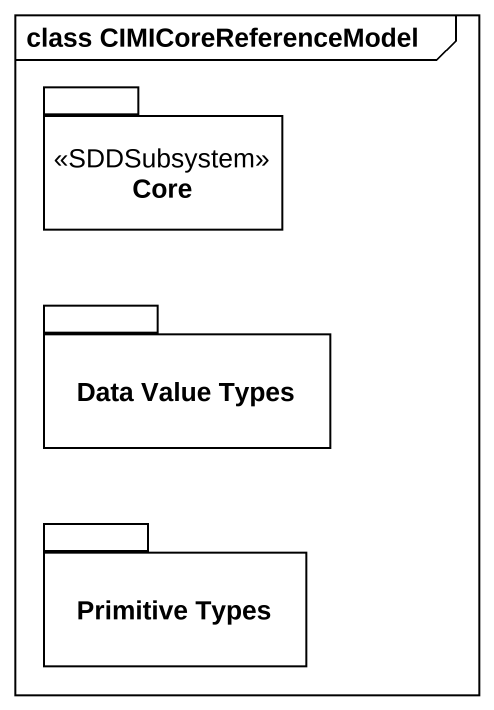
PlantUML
@startuml
mainframe class CIMICoreReferenceModel
package Core <<SDDSubsystem>> {
}
package "Data Value Types" as Data_Value_Types {
}
package "Primitive Types" as Primitive_Types {
}
@enduml
